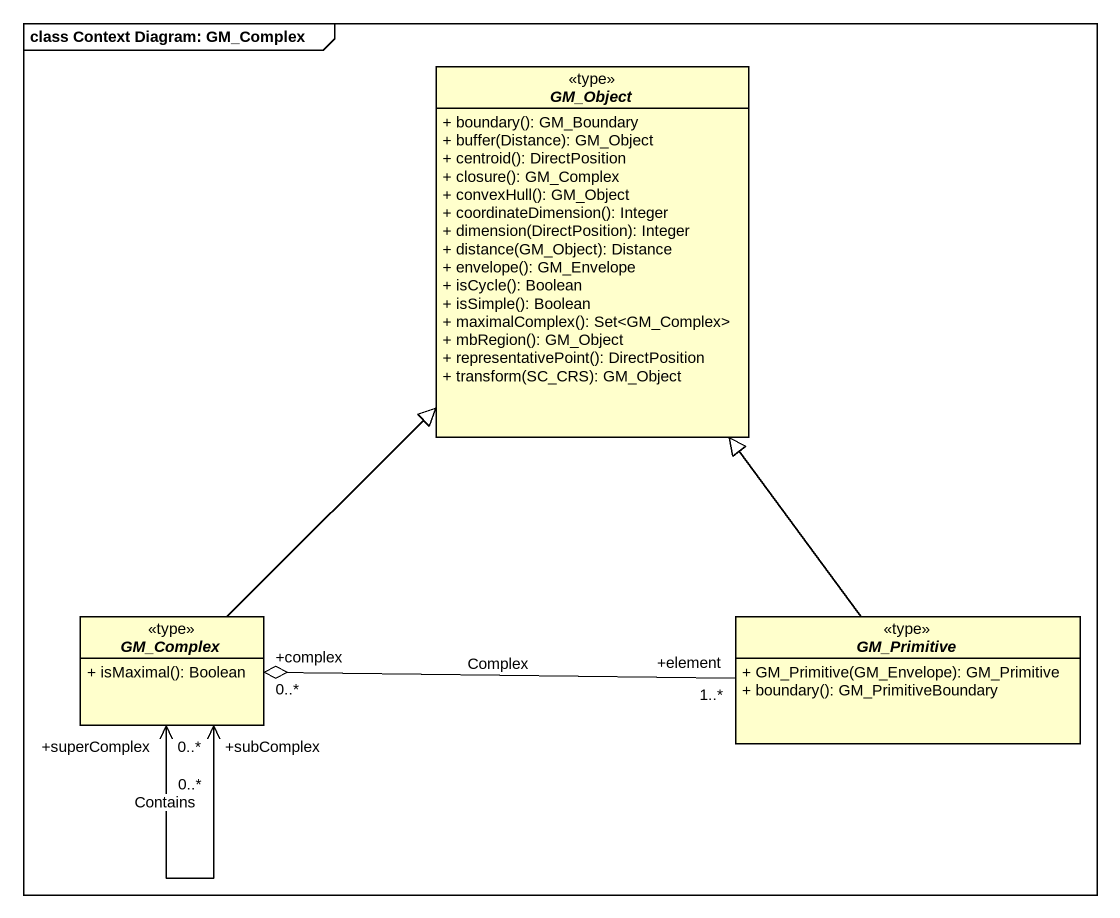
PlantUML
@startuml
mainframe class Context Diagram: GM_Complex
hide circle
hide empty members
skinparam classAttributeIconSize 0
abstract class GM_Object <<type>> {
  + boundary(): GM_Boundary
  + buffer(Distance): GM_Object
  + centroid(): DirectPosition
  + closure(): GM_Complex
  + convexHull(): GM_Object
  + coordinateDimension(): Integer
  + dimension(DirectPosition): Integer
  + distance(GM_Object): Distance
  + envelope(): GM_Envelope
  + isCycle(): Boolean
  + isSimple(): Boolean
  + maximalComplex(): Set<GM_Complex>
  + mbRegion(): GM_Object
  + representativePoint(): DirectPosition
  + transform(SC_CRS): GM_Object
}
abstract class GM_Complex <<type>> {
  + isMaximal(): Boolean
}
abstract class GM_Primitive <<type>> {
  + GM_Primitive(GM_Envelope): GM_Primitive
  + boundary(): GM_PrimitiveBoundary
}
GM_Complex -up-|> GM_Object
GM_Complex "+superComplex\n0..*" <--> "+subComplex\n0..*" GM_Complex : Contains
GM_Complex "+complex\n0..*" o-right- "+element\n1..*" GM_Primitive : Complex
GM_Primitive -up-|> GM_Object
@enduml
